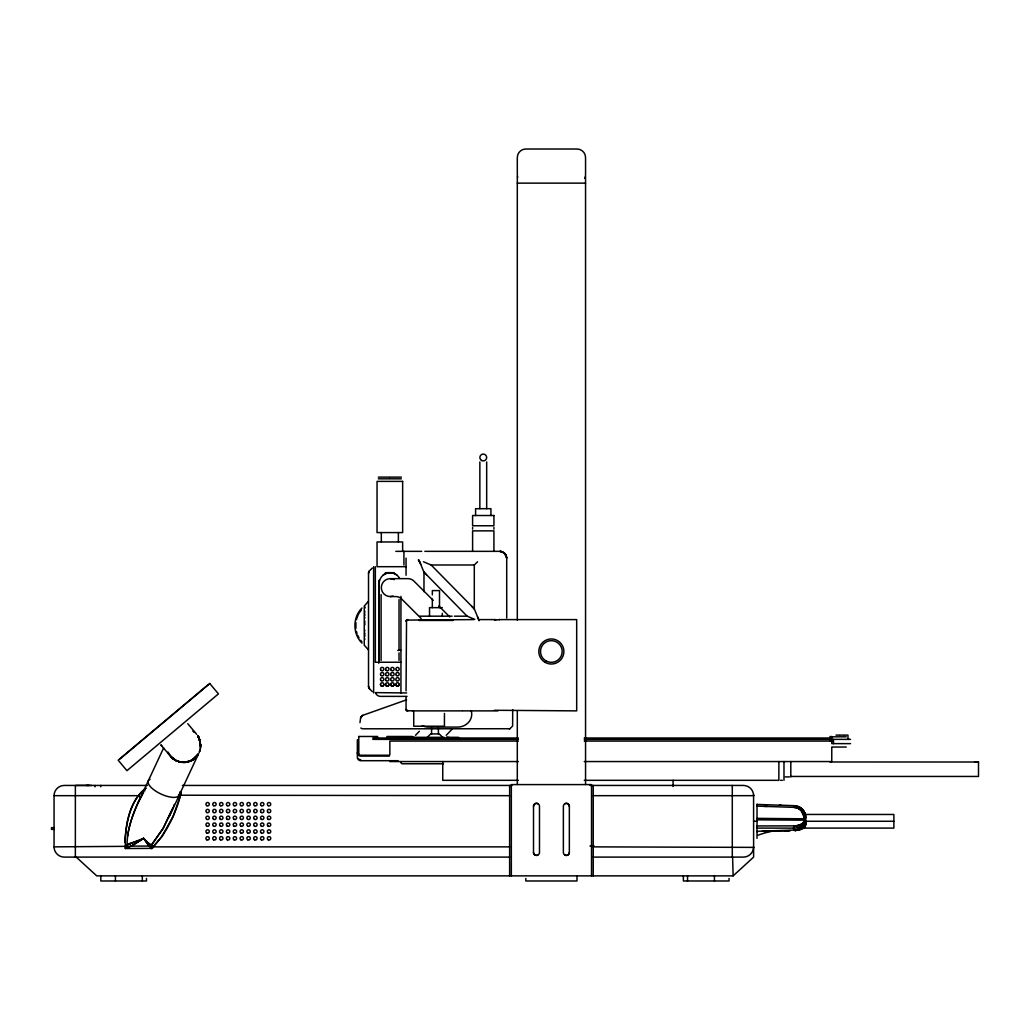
<?xml version="1.0" encoding="UTF-8"?>
<svg xmlns="http://www.w3.org/2000/svg" width="1030" height="1030" viewBox="0 0 1030 1030"><rect width="100%" height="100%" fill="white"/><g stroke="black" fill="none" stroke-linecap="round" stroke-linejoin="round"><path stroke-width="1.5" d="M796.422 805.962A11.948 11.935 50.3 0 1 805.524 815.94L805.653 817.653L803.979 817.653L803.941 816.661A10.223 10.223 0 0 0 801.134 810.507L797.928 808.254L794.104 807.366L794.13 805.705L794.104 807.366A10.21 10.21 0 0 1 801.134 810.507L803.941 816.661A10.622 10.622 0 0 1 803.979 817.653L804.044 819.674A1.712 0.85 0.2 0 1 805.653 820.537M794.13 805.988L794.13 805.717A11.884 11.884 0 0 1 805.499 815.902M803.979 820.034C804.263 824.605 797.877 825.957 794.104 825.88L757.024 825.944M805.615 824.695A11.948 6.193 1.8 0 1 794.143 830.167C790.976 824.657 799.859 826.562 803.245 822.803A10.3 5.15 1.2 0 0 803.799 821.863L803.979 820.884A1.712 1.481 0 0 1 805.653 822.365A12.154 5.755 -5 0 1 805.602 823.189A12.025 5.871 0 0 1 805.087 824.283A1.712 1.481 -0.4 0 0 805.653 823.215A1.712 1.481 0 0 1 804.945 824.412M803.979 820.176L757.024 819.829M757.024 828.107L794.13 828.107L794.104 826.009M753.6 847.381L593.229 846.866M406.052 690.924L406.541 620.099L473.864 619.597M753.587 847.587L753.612 846.866A10.236 10.236 0 0 1 743.377 857.102L593.229 857.102M372.268 691.594L369.165 688.439L368.521 686.431L368.521 573.259L369.165 571.225L372.268 568.071M368.495 601.237L364.26 606.013L364.26 645.192L368.495 649.891M200.515 748.038L199.859 739.965L200.49 748.153M406.052 621.296L407.584 619.597M355.904 622.609L355.904 628.519M368.521 573.234L368.933 571.599M163.68 747.832L138.265 802.318C132.304 815.721 127.012 830.064 127.089 844.922A10.107 0.695 -65 0 1 126.973 845.231L126.896 845.385M359.959 722.635L360.68 717.537L362.393 715.477L406.567 699.821M368.534 572.886L369.294 571.058M127.617 836.141L128.48 831.03A99.382 99.202 24.5 0 1 129.754 825.532A119.004 118.785 26.2 0 1 131.428 819.764A135.728 135.471 27.6 0 1 133.449 813.88A147.663 147.393 25.8 0 1 135.754 808.022A153.702 153.406 26.7 0 1 138.265 802.318L143.608 792.315L142.99 793.255M356.444 619.7L356.998 617.807M360.873 717.047L360.564 718.065L362.805 715.296M199.279 752.209L200.49 747.922M199.781 750.896L199.511 751.643M406.142 620.768L406.798 619.893M173.812 805.73L174.315 804.353M149.286 846.287A3.412 2.665 -27.6 0 0 151.153 845.463L163.062 828.519L173.285 807.121M357.333 616.867L358.105 615.052M172.744 808.499L163.062 828.519L151.256 845.385L151.642 848.527L161.774 836.63L173.053 816.507A132.87 132.87 0 0 0 176.027 809.335A124.038 124.038 0 0 0 178.473 802.318A109.837 109.837 0 0 0 180.34 795.675L180.881 792.971A5.884 4.674 -66.3 0 0 180.907 792.057L180.791 791.697M127.282 844.69L125.518 848.411L128.428 847.252M126.136 847.033L125.467 848.527L151.487 848.385M169.19 816.739L198.056 754.836M138.265 802.318L142.398 794.22M125.467 848.527C124.308 827.978 128.621 801.713 145.642 788.298M126.458 846.338L54.062 846.866L54.062 795.675A10.236 10.236 0 0 1 64.298 785.439L147.38 785.439M358.556 614.176L359.032 613.314M198.739 753.381L196.975 756.303L198.133 754.449M360.835 717.138L361.994 715.721M198.301 754.115L192.584 759.883L186.108 762.277L192.584 759.883L197.811 754.887L192.301 760.101L198.301 754.115L197.4 755.454L197.863 754.797C192.327 765.38 175.357 763.784 170.169 755.788M359.547 612.464L361.285 610.069M798.804 829.832L803.567 826.742L800.413 829.24L794.594 830.541A10.21 5.111 -1.1 0 0 799.229 829.704L795.096 830.515L797.915 830.064M161.774 836.63L153.097 847.265M144.599 790.976L144.934 790.564M196.382 756.715L197.863 754.797M803.245 827.219L801.765 828.519M361.994 608.009C352.569 617.253 352.569 633.875 361.994 643.119M415.502 735.304L419.377 731.261M446.209 735.304L452.016 729.24M129.626 843.634A30.874 11.626 -29.9 0 0 131.171 843.222L143.646 838.369L147.419 842.218A20.986 5.601 53.6 0 0 148.333 843.042L150.032 844.42A19.673 5.279 53.7 0 0 150.856 845.051L149.093 846.055L131.377 846.119A12.45 11.047 31.7 0 0 130.926 846.184L129.69 846.634A7.3 6.772 65.3 0 0 129.278 846.827L127.295 847.793A13.042 6.386 -18.7 0 1 126.909 848.089M474.302 609.155L474.302 564.994L477.547 561.762M427.296 737.326L430.707 733.914L439.244 733.914L442.655 737.326M151.256 845.385L148.977 846.094L143.646 838.369L130.939 846.222M76.246 857.102L96.717 875.873L733.141 875.873L753.612 857.102L753.587 794.877L753.612 795.675L593.229 795.675M119.905 758.968L202.266 689.868M202.82 689.392L208.472 684.654M193.91 758.981L194.631 758.415L189.636 761.325M383.057 575.229C386.932 571.843 393.19 571.843 397.065 575.229M143.389 838.562L131.518 846.094A3.412 1.906 68.4 0 1 129.664 843.57A11.266 8.858 45.2 0 0 129.162 843.737A10.377 8.292 50 0 0 128.673 843.931M801.456 828.712L801.121 828.893A10.21 5.111 -1.1 0 1 799.847 829.485M132.831 842.656A33.269 12.489 -29.8 0 1 131.209 843.145L127.72 844.368A7.429 5.974 73.5 0 0 127.282 844.677M146.144 788.066C129.999 799.859 126.265 823.292 124.797 842.167M128.802 847.072L128.917 847.008A10.146 0.991 -25 0 1 128.608 847.226M128.338 844.034L128.184 844.111A8.317 6.747 68 0 0 127.72 844.368L127.141 844.806A3.412 1.802 44.6 0 0 129.278 846.815L129.96 846.531A9.425 8.665 47.6 0 1 130.372 846.39A10.879 9.888 40.8 0 1 130.926 846.171M407.095 619.725L407.764 619.597M188.078 761.827L190.499 760.977L183.289 762.406L178.963 761.749L185.825 762.264L180.971 762.187L175.628 760.398M422.416 728.789L509.94 728.725L512.631 726.034L512.695 709.631M186.482 762.174C185.13 763.771 174.598 760.488 174.933 759.998M494.49 620.189L499.782 619.597M796.409 829.858L797.516 829.691L795.842 829.923M797.516 827.85L795.842 828.03A11.884 5.91 1.1 0 1 794.13 828.107M509.245 728.789L509.966 728.725M757.024 831.274L763.848 831.056M762.406 831.107L794.13 830.051M757.024 831.751L757.707 831.725M764.234 831.519L789.353 830.721M784.332 830.875L790.37 830.682M829.91 761.981L978.5 762.007L978.5 776.453L790.808 776.453M517.305 183.134L585.555 183.134M378.332 477.122L389.417 477.122M390.28 477.122L401.365 477.122M378.332 478.834L389.417 478.834M390.28 478.834L401.365 478.834M395.816 551.346L421.695 551.346M424.824 551.346L499.898 551.346L504.121 552.801L506.709 557.732L506.721 618.052M431.029 564.994L474.302 564.994M406.052 566.693L377.044 566.693L377.044 541.96L402.64 541.96L402.64 551.346M385.323 572.667L394.027 572.667M390.28 578.641L407.944 578.641A8.536 8.536 0 0 1 413.983 581.139L433.205 600.361M390.28 596.563L395.7 596.563A8.536 8.536 0 0 1 401.726 599.061L421.18 618.515M442.321 607.649L429.523 607.649L429.523 616.185M419.738 616.185L452.131 616.185M454.449 616.185L467.131 616.185L423.832 571.959M478.757 619.597L495.894 619.597M499.074 619.597L576.684 619.597L576.684 710.88L494.49 710.275M419.094 620.021L420.871 620.021M418.85 620.446L452.981 620.446M400.94 662.251L375.345 662.251L375.345 566.693M406.631 692.958L375.345 692.611M407.056 696.37L380.469 696.37A5.124 5.124 0 0 1 375.59 692.842M407.584 710.867L406.94 710.661L412.67 710.88M412.901 710.88L462.097 710.88M462.856 710.88L497.902 710.88M421.399 728.789L362.933 728.789A3.27 3.09 7.6 0 1 360.848 727.991M836.025 735.111L839.437 735.111M840.3 735.111L843.712 735.111M844.561 735.111L847.973 735.111L847.973 739.025L848.823 739.025M358.813 736.476L377.559 736.476L377.559 739.205L386.945 739.205L386.945 736.476L412.373 736.476L412.373 737.326M831.777 736.811L846.248 736.811M397.76 737.326L444.252 737.326M372.783 738.008L518.348 738.008M584.242 738.008L830.708 738.008M372.783 739.373L518.373 739.373M584.28 739.373L830.051 739.373M831.764 739.373L850.535 739.373M518.373 741.072L389.842 741.072L389.842 754.733M584.28 741.072L831.764 741.072M850.535 743.634L831.764 743.634L831.764 736.553L830.051 736.553L830.051 741.072M831.777 747.046L846.248 747.046M389.469 755.235L360.757 755.235A2.562 2.562 0 0 1 358.208 752.66L358.195 739.888M389.469 756.097L360.757 756.097A3.425 3.425 0 0 1 357.346 752.66M389.842 761.556L518.373 761.556M584.268 761.556L831.764 761.556L831.764 747.896M443.402 763.771L402.563 763.771A1.712 1.712 0 0 1 400.85 762.058M785.349 776.903L789.443 776.903M518.335 780.315L442.746 780.315L442.746 761.556M584.268 780.315L778.873 780.315L778.873 761.556M780.573 780.315L782.285 780.315M182.4 785.439L511.936 785.439M590.01 785.439L743.377 785.439A10.236 10.236 0 0 1 753.612 795.675L753.612 795.675M54.062 795.675L137.737 795.675L140.762 797.246M509.631 795.675L178.46 795.212M805.28 814.447L893.873 814.473L893.873 828.094L803.786 828.094M757.024 818.348L805.615 818.824M753.612 821.271L757.024 821.271M804.404 821.271L893.873 821.271M54.358 827.669L51.5 827.669L51.5 829.369L54.358 829.369M590.01 846.016L594.259 846.016M509.631 846.866L153.599 846.866L151.59 844.986M74.572 857.102L75.357 857.102L75.383 785.439M509.631 857.102L64.298 857.102A10.236 10.236 0 0 1 54.062 846.866M732.588 857.102L733.141 875.873M974.586 761.981L978.5 762.007M779.465 805.177L794.13 805.666M757.024 804.43L781.062 805.228M764.234 806.361L794.104 807.366M757.024 806.117L767.17 806.464M804.134 820.305L804.134 820.305A1.7 1.481 0 0 1 805.653 821.786A1.712 1.481 -0.4 0 0 804.688 820.447M501.288 551.488L499.898 551.346L502.164 551.732M407.764 710.88L406.245 709.94L407.095 710.739M500.825 551.41L504.121 552.801L506.039 555.183M423.433 561.762L431.145 564.994L474.302 608.885L478.95 620.24M467.337 616.262L474.843 619.416M501.739 551.591L504.455 553.084M150.226 847.188L143.788 838.613M161.015 745.154L171.649 757.462L176.323 760.745L169.602 755.003M150.032 844.42L150.831 844.986M194.554 732.214L192.996 731.081L194.747 732.382M406.798 710.584L406.052 709.168L406.052 696.641M172.268 758.041L172.898 758.582L171.006 756.793M151.41 848.321L151.436 846.596M438.857 606.026L449.788 616.944M452.428 619.597L453.136 620.305M471.727 606.271L474.302 608.885M426.549 574.907L423.974 572.294L418.85 559.792M504.726 553.342L505.601 554.423M361.929 641.806L360.667 640.287M187.769 723.678L196.73 734.377M368.534 686.778L369.513 688.838M168.07 752.364L169.461 754.797M505.344 554.063L506.721 558.17L506.219 555.582M169.886 755.428L168.032 752.273M169.319 754.591L168.534 753.278M197.76 735.729L200.348 741.767L198.288 736.566M198.494 736.914L200.721 744.973L198.159 736.347L198.687 737.261M198.648 737.184L198.159 736.347L199.781 739.849M198.159 736.347L199.292 738.497M358.556 636.952L359.032 637.815M368.933 688.066L368.521 686.431M357.693 635.175L358.105 636.077M419.429 561.105L420.742 564.389M479.143 620.73L477.547 616.777M198.558 737.055L199.833 740.042M505.833 554.797L506.502 556.419M406.142 709.696L406.67 710.481L406.077 709.438M356.998 633.321L356.444 631.429M125.325 847.175L125.351 847.278A6.232 4.957 76.8 0 1 125.39 847.69A5.575 4.648 75.9 0 1 125.48 848.218M398.726 737.519L398.726 738.175M833.476 739.373L833.476 743.634M805.653 817.562L805.653 823.794A12.167 6.373 7.2 0 1 805.563 824.695A11.948 6 -1.1 0 1 794.13 829.961M790.808 761.556L790.808 776.903M783.985 761.556L783.985 780.315M757.024 804.211L757.024 838.33M732.291 785.439L732.291 857.102M729.047 878.423L729.047 880.985L683.379 880.985L683.379 875.873M714.434 875.873L714.434 880.985M687.525 875.873L687.525 880.985M673.079 780.315L673.079 786.521M593.229 785.439L593.229 875.873M591.529 875.873L591.529 784.59L511.331 784.59L511.331 875.873M585.555 176.735L585.555 784.461M576.993 875.873L576.993 880.985L525.841 880.985L525.841 878.423M569.345 806.336L569.345 852.415A2.961 2.923 89.9 0 1 568.766 854.166A3.026 3 67.4 0 1 567.955 854.926A2.987 2.961 42.8 0 1 565.071 855.119A2.987 2.987 0 0 1 563.371 852.415L563.371 806.336A2.987 2.987 0 0 1 565.084 803.645A2.987 2.974 -25 0 1 568.972 804.906A2.961 2.935 -84.5 0 1 569.345 806.336A2.948 2.91 -83.9 0 0 568.779 804.572L568.264 804.044A2.987 2.961 -25.1 0 0 565.071 803.632M533.527 806.336A2.948 2.884 89.9 0 1 534.094 804.585A2.987 2.974 77.4 0 1 537.789 803.632A2.987 2.961 42.8 0 0 534.905 803.812A3.026 3 67.3 0 0 534.094 804.585A2.961 2.923 89.9 0 0 533.514 806.336L533.514 852.415A2.961 2.935 -84.5 0 0 533.875 853.857M517.305 176.735L517.305 620.189M517.305 711.125L517.305 784.461M509.631 785.439L509.631 875.873M493.924 527.45L493.924 529.163M493.924 551.346L493.924 530.862L472.603 530.862L472.603 551.346M490.937 515.515L490.937 508.691L475.59 508.691L475.59 515.515M486.675 461.955L486.675 508.691M479.851 461.955L479.851 508.691M472.603 527.45L472.603 529.163M444.445 713.43L444.432 726.227L413.738 726.227L413.738 712.013M442.321 613.339L442.321 616.185M439.501 607.649L439.501 590.589L432.33 590.589L432.33 594.851M438.394 727.991L438.394 733.914M432.33 599.112L432.33 607.649M431.57 727.991L431.57 733.914M423.974 572.178L423.974 591.684M406.052 558.17L406.052 575.229M403.927 551.346L403.927 564.994M400.94 596.357L400.94 692.958M399.022 599.563L399.022 649.441M399.022 652.878L399.022 660.436M398.378 532.574L398.378 541.96M381.319 532.574L381.319 541.96M381.1 594.555L381.1 660.436M379.182 580.199L379.182 662.251M378.757 581.087L378.757 663.243M373.632 566.693L373.632 692.958M364.787 606.606L364.787 607.275M364.787 607.571L364.787 608.305M364.787 610.97L364.787 612.335M364.787 613.854L364.787 615.515M364.787 617.279L364.787 618.193M364.787 621.064L364.787 625.056M364.787 630.064L364.787 631.042M364.787 632.935L364.787 636.463M364.787 638.793L364.787 639.488M358.788 736.489L358.788 754.733A1.712 1.712 0 0 0 358.981 755.505M357.346 739.888L357.346 757.269A3.425 3.425 0 0 0 360.757 760.707L397.438 760.694A3.425 3.425 0 0 0 398.056 760.642M146.479 878.423L146.479 880.985L100.811 880.985L100.811 875.873M142.333 875.873L142.333 880.985M115.424 875.873L115.424 880.985M100.773 785.439L100.773 786.778M95.005 785.439L95.005 786.778M91.593 785.439L76.246 785.439M89.044 785.439L86.481 785.439M379.182 583.547A10.879 10.879 0 0 1 399.627 578.371M419.146 561.711A39.707 2.189 66.6 0 1 418.386 559.985M397.773 650.445A19.622 19.622 0 0 1 400.94 650.329M399.189 684.435A1.7 1.661 89.9 0 1 397.529 686.135A1.7 1.661 89.9 0 1 395.855 684.435M394.078 684.435A1.7 1.661 89.9 0 1 392.404 686.135A1.7 1.661 89.9 0 1 390.743 684.435M388.954 684.435A1.7 1.661 89.9 0 1 387.293 686.135A1.7 1.661 89.9 0 1 385.619 684.435M383.842 684.435A1.7 1.661 89.9 0 1 382.169 686.135A1.7 1.661 89.9 0 1 380.508 684.435M360.757 759.844A2.562 2.562 0 0 1 359.818 759.664M358.942 759.084A2.562 2.562 0 0 1 358.62 758.672M459.715 739.025A1.712 1.712 0 0 0 458.015 737.326L446.492 737.326A13.223 13.223 0 0 1 450.792 738.034M412.013 737.48A13.223 13.223 0 0 1 414.073 737.326M400.85 739.025A1.712 1.712 0 0 1 402.292 737.338M393.048 596.125A8.961 8.961 0 0 1 381.345 586.894A8.961 8.961 0 0 1 394.335 579.62M471.225 710.674A14.072 12.939 0 0 1 457.668 727.09L428.66 727.09A14.072 12.939 0 0 1 422.274 725.674M127.295 847.793A3.412 0.888 48.4 0 1 126.278 846.686M128.338 844.034A9.618 7.789 58 0 1 128.66 843.892M143.35 838.381A41.831 15.604 -29.8 0 1 141.586 839.18M141.561 839.489A41.355 15.682 -29.9 0 1 139.771 840.261M139.784 840.184A40.492 15.308 -29.9 0 1 138.007 840.905A39.114 14.69 -29.8 0 1 136.282 841.497M136.321 841.394A37.479 13.995 -29.8 0 1 134.57 842.038A35.471 13.236 -29.7 0 1 132.883 842.579M151.783 848.643A17.574 9.875 -38.1 0 1 152.376 848.115M149.981 844.304A20.137 5.317 53.4 0 1 149.157 843.647M149.196 843.737A20.626 5.498 53.6 0 1 148.32 843.004L147.419 842.218A21.321 5.652 53.5 0 1 146.518 841.291M146.556 841.471A21.579 5.807 53.7 0 1 145.655 840.583A21.694 5.768 53.6 0 1 144.741 839.579M144.728 839.489A21.81 5.755 53.5 0 1 143.827 838.523M179.722 792.083A3.412 1.197 -4.1 0 0 180.855 792.07L180.881 792.971A6.528 4.957 -68.9 0 1 180.881 793.873A7.39 5.227 -70.9 0 1 180.688 794.8A8.407 5.511 -71.7 0 1 180.43 795.714L173.053 816.507A134.647 134.647 0 0 1 169.602 823.614A128.84 128.84 0 0 1 165.804 830.386A116.3 116.3 0 0 1 161.774 836.63M152.762 847.832A21.089 9.965 -38.5 0 1 153.238 847.433M757.604 835.343A113.068 113.068 0 0 1 773.865 830.772M803.696 826.511A10.429 5.214 -1.1 0 1 801.894 828.455M801.598 828.635A10.429 5.214 -1.1 0 1 799.55 829.626M797.658 828.068A11.974 5.961 1.1 0 0 805.653 822.365A12.167 5.729 -6.9 0 1 805.473 823.189A12.025 5.781 -1.7 0 1 804.894 824.258M805.37 822.365A11.974 5.639 -6.9 0 1 797.233 827.463M805.512 824.682A12.154 6.36 5.2 0 0 805.666 823.794A11.987 6.026 -1.1 0 1 801.688 828.172M800.825 828.532A11.987 6.026 -1.1 0 1 799.409 829.008M805.653 823.794A1.712 1.481 0 0 1 804.945 824.991M805.409 823.794A11.987 6.27 7.2 0 1 802.705 828.738M801.752 829.163A11.987 6.27 7.2 0 1 800.143 829.678M805.653 822.751A1.712 1.712 0 0 1 804.958 824.129M179.465 793.641A17.059 6.644 25 0 1 160.204 793.654A17.059 6.644 25 0 1 150.058 779.221M200.039 750.149A17.021 16.905 -86.9 0 1 199.807 750.909M565.071 855.119A2.987 2.974 77.4 0 0 568.766 854.166A2.948 2.884 89.9 0 0 569.332 852.415M537.776 803.645A2.987 2.987 0 0 1 539.488 806.336L539.488 852.415A2.987 2.987 0 0 1 537.776 855.106A2.987 2.961 -25.1 0 1 534.596 854.707L534.081 854.166A2.948 2.91 -83.9 0 1 533.501 852.415M537.776 855.106A2.987 2.974 -25 0 1 533.888 853.844M584.628 178.473A8.536 8.536 0 0 0 585.555 174.611L585.555 157.538A8.536 8.536 0 0 0 577.019 149.015L525.841 149.015A8.536 8.536 0 0 0 517.305 157.538L517.305 174.611A8.536 8.536 0 0 0 517.717 177.237M200.696 745.063L200.67 746.364L200.696 745.063M803.967 825.519L803.941 825.764A10.622 5.305 -1.2 0 0 803.967 825.519M209.669 683.431L118.18 760.204L126.948 770.659L218.437 693.885L209.669 683.431M402.64 481.383L377.044 481.383L377.044 532.574L402.64 532.574L402.64 481.383M493.924 515.515L472.603 515.515L472.603 525.751L493.924 525.751L493.924 515.515M180.971 762.187L178.602 761.634L180.971 762.187M161.118 745.218L161.813 745.849L161.079 745.192M174.212 759.548L172.28 758.054L174.212 759.548M396.447 670.388A1.712 1.712 0 0 0 399.202 669.358A1.712 1.712 0 0 0 396.923 667.479A1.712 1.712 0 0 0 396.447 670.388M396.447 675.513A1.712 1.712 0 0 0 399.202 674.47A1.712 1.712 0 0 0 396.923 672.59A1.712 1.712 0 0 0 396.447 675.513M396.447 680.624A1.712 1.712 0 0 0 399.202 679.594A1.712 1.712 0 0 0 396.923 677.714A1.712 1.712 0 0 0 396.447 680.624M396.447 685.748A1.712 1.712 0 0 0 399.202 684.705A1.712 1.712 0 0 0 396.923 682.826A1.712 1.712 0 0 0 396.447 685.748M391.323 670.388A1.712 1.712 0 0 0 394.091 669.358A1.712 1.712 0 0 0 391.812 667.479A1.712 1.712 0 0 0 391.323 670.388M391.323 675.513A1.712 1.712 0 0 0 394.091 674.47A1.712 1.712 0 0 0 391.812 672.59A1.712 1.712 0 0 0 391.323 675.513M391.323 680.624A1.712 1.712 0 0 0 394.091 679.594A1.712 1.712 0 0 0 391.812 677.714A1.712 1.712 0 0 0 391.323 680.624M391.323 685.748A1.712 1.712 0 0 0 394.091 684.705A1.712 1.712 0 0 0 391.812 682.826A1.712 1.712 0 0 0 391.323 685.748M386.199 670.388A1.712 1.712 0 0 0 388.967 669.358A1.712 1.712 0 0 0 386.688 667.479A1.712 1.712 0 0 0 386.199 670.388M386.199 675.513A1.712 1.712 0 0 0 388.967 674.47A1.712 1.712 0 0 0 386.688 672.59A1.712 1.712 0 0 0 386.199 675.513M386.199 680.624A1.712 1.712 0 0 0 388.967 679.594A1.712 1.712 0 0 0 386.688 677.714A1.712 1.712 0 0 0 386.199 680.624M386.199 685.748A1.712 1.712 0 0 0 388.967 684.705A1.712 1.712 0 0 0 386.688 682.826A1.712 1.712 0 0 0 386.199 685.748M381.087 670.388A1.712 1.712 0 0 0 383.855 669.358A1.712 1.712 0 0 0 381.576 667.479A1.712 1.712 0 0 0 381.087 670.388M381.087 675.513A1.712 1.712 0 0 0 383.855 674.47A1.712 1.712 0 0 0 381.576 672.59A1.712 1.712 0 0 0 381.087 675.513M381.087 685.748A1.712 1.712 0 0 0 383.855 684.705A1.712 1.712 0 0 0 381.576 682.826A1.712 1.712 0 0 0 381.087 685.748M381.087 680.624A1.712 1.712 0 0 0 383.855 679.594A1.712 1.712 0 0 0 381.576 677.714A1.712 1.712 0 0 0 381.087 680.624M481.564 460.449A3.412 3.412 0 0 0 486.675 457.5A3.412 3.412 0 0 0 481.564 454.539A3.412 3.412 0 0 0 481.564 460.449M545.926 660.887A10.841 10.841 0 0 0 562.174 651.501A10.841 10.841 0 0 0 545.926 642.115A10.841 10.841 0 0 0 545.926 660.887M545.076 662.354A12.54 12.54 0 0 0 563.886 651.501A12.54 12.54 0 0 0 545.076 640.634A12.54 12.54 0 0 0 545.076 662.354M805.653 817.653A11.987 11.987 0 0 0 799.113 806.915A11.987 11.909 74 0 1 805.589 817.653M247.715 819.339A1.712 1.712 0 0 0 250.277 817.859A1.712 1.712 0 0 0 247.715 816.378A1.712 1.712 0 0 0 247.715 819.339M240.891 819.339A1.712 1.712 0 0 0 243.453 817.859A1.712 1.712 0 0 0 240.891 816.378A1.712 1.712 0 0 0 240.891 819.339M234.068 819.339A1.712 1.712 0 0 0 236.63 817.859A1.712 1.712 0 0 0 234.068 816.378A1.712 1.712 0 0 0 234.068 819.339M227.244 819.339A1.712 1.712 0 0 0 229.806 817.859A1.712 1.712 0 0 0 227.244 816.378A1.712 1.712 0 0 0 227.244 819.339M220.42 819.339A1.712 1.712 0 0 0 222.982 817.859A1.712 1.712 0 0 0 220.42 816.378A1.712 1.712 0 0 0 220.42 819.339M213.596 819.339A1.712 1.712 0 0 0 216.158 817.859A1.712 1.712 0 0 0 213.596 816.378A1.712 1.712 0 0 0 213.596 819.339M268.186 812.516A1.712 1.712 0 0 0 270.748 811.035A1.712 1.712 0 0 0 268.186 809.554A1.712 1.712 0 0 0 268.186 812.516M261.363 812.516A1.712 1.712 0 0 0 263.925 811.035A1.712 1.712 0 0 0 261.363 809.554A1.712 1.712 0 0 0 261.363 812.516M240.891 826.163A1.712 1.712 0 0 0 243.453 824.682A1.712 1.712 0 0 0 240.891 823.202A1.712 1.712 0 0 0 240.891 826.163M234.068 826.163A1.712 1.712 0 0 0 236.63 824.682A1.712 1.712 0 0 0 234.068 823.202A1.712 1.712 0 0 0 234.068 826.163M227.244 826.163A1.712 1.712 0 0 0 229.806 824.682A1.712 1.712 0 0 0 227.244 823.202A1.712 1.712 0 0 0 227.244 826.163M220.42 826.163A1.712 1.712 0 0 0 222.982 824.682A1.712 1.712 0 0 0 220.42 823.202A1.712 1.712 0 0 0 220.42 826.163M254.539 819.339A1.712 1.712 0 0 0 257.101 817.859A1.712 1.712 0 0 0 254.539 816.378A1.712 1.712 0 0 0 254.539 819.339M261.363 819.339A1.712 1.712 0 0 0 263.925 817.859A1.712 1.712 0 0 0 261.363 816.378A1.712 1.712 0 0 0 261.363 819.339M268.186 819.339A1.712 1.712 0 0 0 270.748 817.859A1.712 1.712 0 0 0 268.186 816.378A1.712 1.712 0 0 0 268.186 819.339M213.596 826.163A1.712 1.712 0 0 0 216.158 824.682A1.712 1.712 0 0 0 213.596 823.202A1.712 1.712 0 0 0 213.596 826.163M213.596 805.679A1.712 1.712 0 0 0 216.158 804.211A1.712 1.712 0 0 0 213.596 802.731A1.712 1.712 0 0 0 213.596 805.679M220.42 805.679A1.712 1.712 0 0 0 222.982 804.211A1.712 1.712 0 0 0 220.42 802.731A1.712 1.712 0 0 0 220.42 805.679M227.244 805.679A1.712 1.712 0 0 0 229.806 804.211A1.712 1.712 0 0 0 227.244 802.731A1.712 1.712 0 0 0 227.244 805.679M234.068 805.679A1.712 1.712 0 0 0 236.63 804.211A1.712 1.712 0 0 0 234.068 802.731A1.712 1.712 0 0 0 234.068 805.679M240.891 805.679A1.712 1.712 0 0 0 243.453 804.211A1.712 1.712 0 0 0 240.891 802.731A1.712 1.712 0 0 0 240.891 805.679M247.715 805.679A1.712 1.712 0 0 0 250.277 804.211A1.712 1.712 0 0 0 247.715 802.731A1.712 1.712 0 0 0 247.715 805.679M254.539 805.679A1.712 1.712 0 0 0 257.101 804.211A1.712 1.712 0 0 0 254.539 802.731A1.712 1.712 0 0 0 254.539 805.679M261.363 805.679A1.712 1.712 0 0 0 263.925 804.211A1.712 1.712 0 0 0 261.363 802.731A1.712 1.712 0 0 0 261.363 805.679M254.539 812.516A1.712 1.712 0 0 0 257.101 811.035A1.712 1.712 0 0 0 254.539 809.554A1.712 1.712 0 0 0 254.539 812.516M247.715 812.516A1.712 1.712 0 0 0 250.277 811.035A1.712 1.712 0 0 0 247.715 809.554A1.712 1.712 0 0 0 247.715 812.516M240.891 812.516A1.712 1.712 0 0 0 243.453 811.035A1.712 1.712 0 0 0 240.891 809.554A1.712 1.712 0 0 0 240.891 812.516M234.068 812.516A1.712 1.712 0 0 0 236.63 811.035A1.712 1.712 0 0 0 234.068 809.554A1.712 1.712 0 0 0 234.068 812.516M268.186 805.679A1.712 1.712 0 0 0 270.748 804.211A1.712 1.712 0 0 0 268.186 802.731A1.712 1.712 0 0 0 268.186 805.679M213.596 812.516A1.712 1.712 0 0 0 216.158 811.035A1.712 1.712 0 0 0 213.596 809.554A1.712 1.712 0 0 0 213.596 812.516M220.42 812.516A1.712 1.712 0 0 0 222.982 811.035A1.712 1.712 0 0 0 220.42 809.554A1.712 1.712 0 0 0 220.42 812.516M227.244 812.516A1.712 1.712 0 0 0 229.806 811.035A1.712 1.712 0 0 0 227.244 809.554A1.712 1.712 0 0 0 227.244 812.516M206.773 819.339A1.712 1.712 0 0 0 209.322 817.859A1.712 1.712 0 0 0 206.773 816.378A1.712 1.712 0 0 0 206.773 819.339M206.773 812.516A1.712 1.712 0 0 0 209.322 811.035A1.712 1.712 0 0 0 206.773 809.554A1.712 1.712 0 0 0 206.773 812.516M268.186 839.811A1.712 1.712 0 0 0 270.748 838.33A1.712 1.712 0 0 0 268.186 836.849A1.712 1.712 0 0 0 268.186 839.811M261.363 839.811A1.712 1.712 0 0 0 263.925 838.33A1.712 1.712 0 0 0 261.363 836.849A1.712 1.712 0 0 0 261.363 839.811M254.539 839.811A1.712 1.712 0 0 0 257.101 838.33A1.712 1.712 0 0 0 254.539 836.849A1.712 1.712 0 0 0 254.539 839.811M247.715 839.811A1.712 1.712 0 0 0 250.277 838.33A1.712 1.712 0 0 0 247.715 836.849A1.712 1.712 0 0 0 247.715 839.811M240.891 839.811A1.712 1.712 0 0 0 243.453 838.33A1.712 1.712 0 0 0 240.891 836.849A1.712 1.712 0 0 0 240.891 839.811M234.068 839.811A1.712 1.712 0 0 0 236.63 838.33A1.712 1.712 0 0 0 234.068 836.849A1.712 1.712 0 0 0 234.068 839.811M206.773 826.163A1.712 1.712 0 0 0 209.322 824.682A1.712 1.712 0 0 0 206.773 823.202A1.712 1.712 0 0 0 206.773 826.163M206.773 832.987A1.712 1.712 0 0 0 209.322 831.506A1.712 1.712 0 0 0 206.773 830.025A1.712 1.712 0 0 0 206.773 832.987M206.773 839.811A1.712 1.712 0 0 0 209.322 838.33A1.712 1.712 0 0 0 206.773 836.849A1.712 1.712 0 0 0 206.773 839.811M247.715 826.163A1.712 1.712 0 0 0 250.277 824.682A1.712 1.712 0 0 0 247.715 823.202A1.712 1.712 0 0 0 247.715 826.163M254.539 826.163A1.712 1.712 0 0 0 257.101 824.682A1.712 1.712 0 0 0 254.539 823.202A1.712 1.712 0 0 0 254.539 826.163M261.363 826.163A1.712 1.712 0 0 0 263.925 824.682A1.712 1.712 0 0 0 261.363 823.202A1.712 1.712 0 0 0 261.363 826.163M268.186 826.163A1.712 1.712 0 0 0 270.748 824.682A1.712 1.712 0 0 0 268.186 823.202A1.712 1.712 0 0 0 268.186 826.163M213.596 832.987A1.712 1.712 0 0 0 216.158 831.506A1.712 1.712 0 0 0 213.596 830.025A1.712 1.712 0 0 0 213.596 832.987M220.42 832.987A1.712 1.712 0 0 0 222.982 831.506A1.712 1.712 0 0 0 220.42 830.025A1.712 1.712 0 0 0 220.42 832.987M227.244 832.987A1.712 1.712 0 0 0 229.806 831.506A1.712 1.712 0 0 0 227.244 830.025A1.712 1.712 0 0 0 227.244 832.987M234.068 832.987A1.712 1.712 0 0 0 236.63 831.506A1.712 1.712 0 0 0 234.068 830.025A1.712 1.712 0 0 0 234.068 832.987M268.186 832.987A1.712 1.712 0 0 0 270.748 831.506A1.712 1.712 0 0 0 268.186 830.025A1.712 1.712 0 0 0 268.186 832.987M213.596 839.811A1.712 1.712 0 0 0 216.158 838.33A1.712 1.712 0 0 0 213.596 836.849A1.712 1.712 0 0 0 213.596 839.811M220.42 839.811A1.712 1.712 0 0 0 222.982 838.33A1.712 1.712 0 0 0 220.42 836.849A1.712 1.712 0 0 0 220.42 839.811M227.244 839.811A1.712 1.712 0 0 0 229.806 838.33A1.712 1.712 0 0 0 227.244 836.849A1.712 1.712 0 0 0 227.244 839.811M261.363 832.987A1.712 1.712 0 0 0 263.925 831.506A1.712 1.712 0 0 0 261.363 830.025A1.712 1.712 0 0 0 261.363 832.987M254.539 832.987A1.712 1.712 0 0 0 257.101 831.506A1.712 1.712 0 0 0 254.539 830.025A1.712 1.712 0 0 0 254.539 832.987M247.715 832.987A1.712 1.712 0 0 0 250.277 831.506A1.712 1.712 0 0 0 247.715 830.025A1.712 1.712 0 0 0 247.715 832.987M240.891 832.987A1.712 1.712 0 0 0 243.453 831.506A1.712 1.712 0 0 0 240.891 830.025A1.712 1.712 0 0 0 240.891 832.987M206.773 805.679A1.712 1.712 0 0 0 209.322 804.211A1.712 1.712 0 0 0 206.773 802.731A1.712 1.712 0 0 0 206.773 805.679"/></g></svg>
